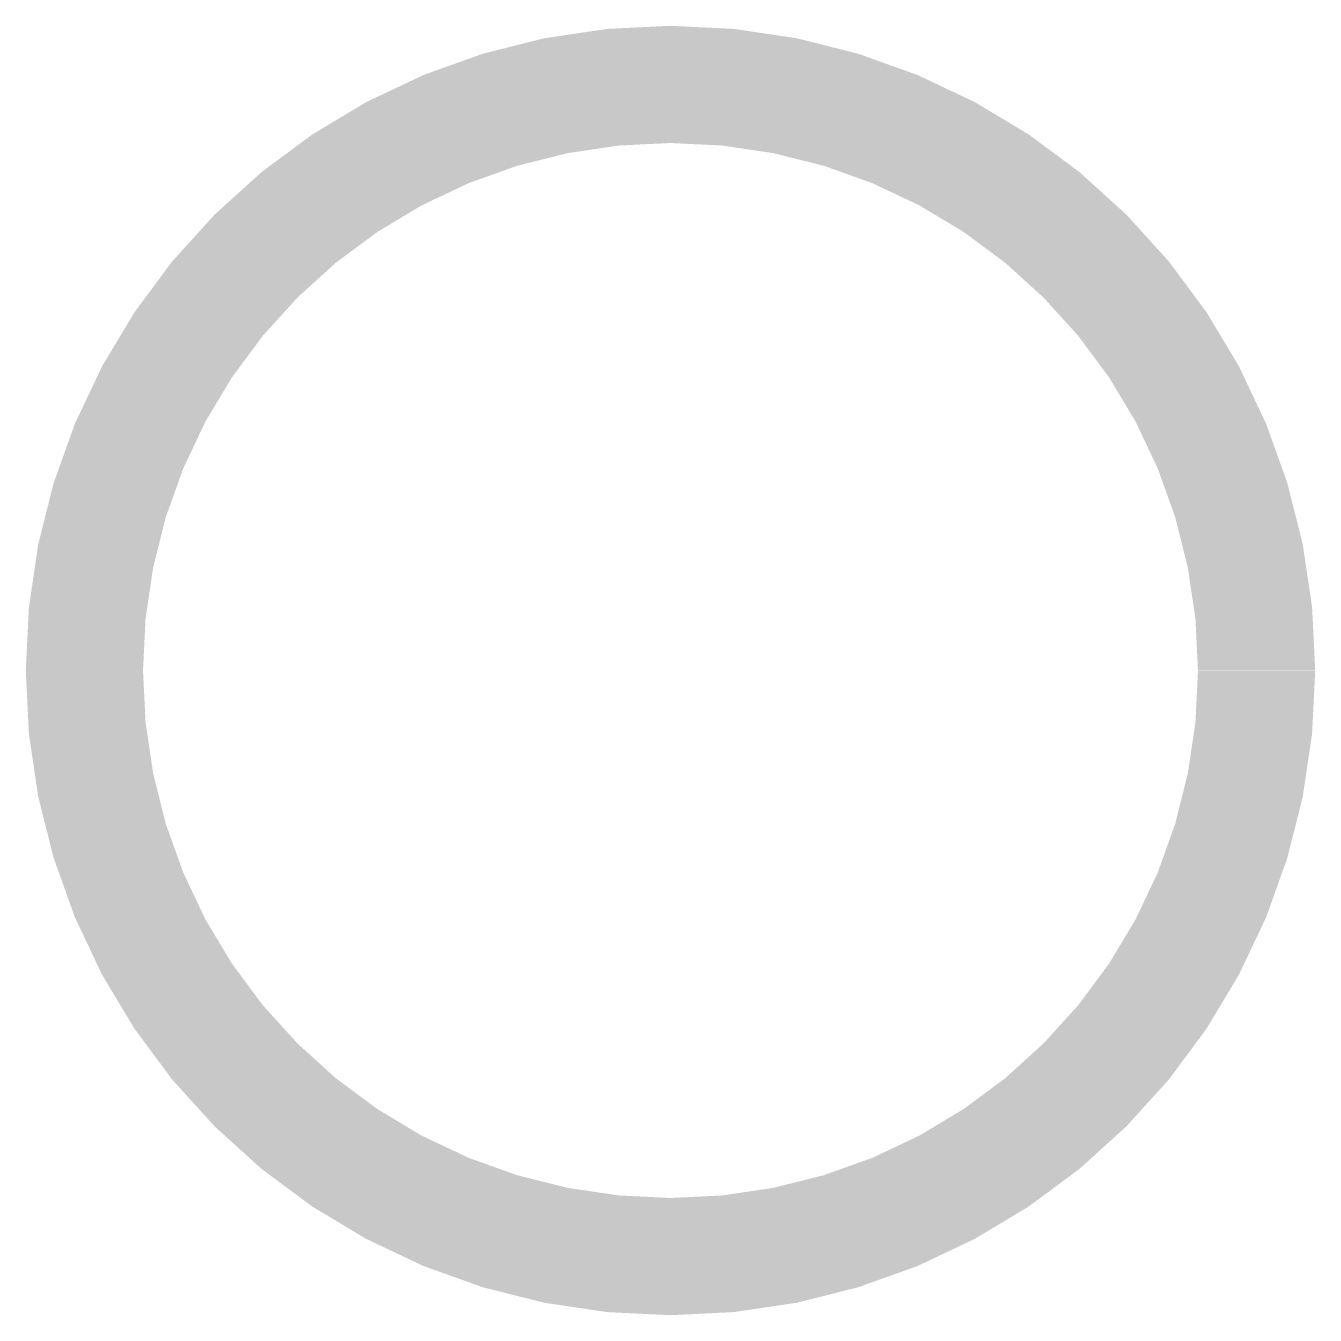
# Model space of a CAD drawing. Extents: x -0.1 to 2.1, y -0.1 to 2.1.
import ezdxf

# ---------------------------------------------------------------- set-up
doc = ezdxf.new("R2010")
doc.units = 0
doc.header["$MEASUREMENT"] = 0
doc.layers.get('0').update_dxf_attribs({"linetype": 'CONTINUOUS'})

msp = doc.modelspace()

# ---------------------------------------------------------------- linework, layer by layer
at = {"const_width": 0.2}
msp.add_lwpolyline([(0, 1, 1), (2, 1, 1), (0, 1, 2.154104)], format="xyb", dxfattribs=at)

doc.saveas('drawing.dxf')
